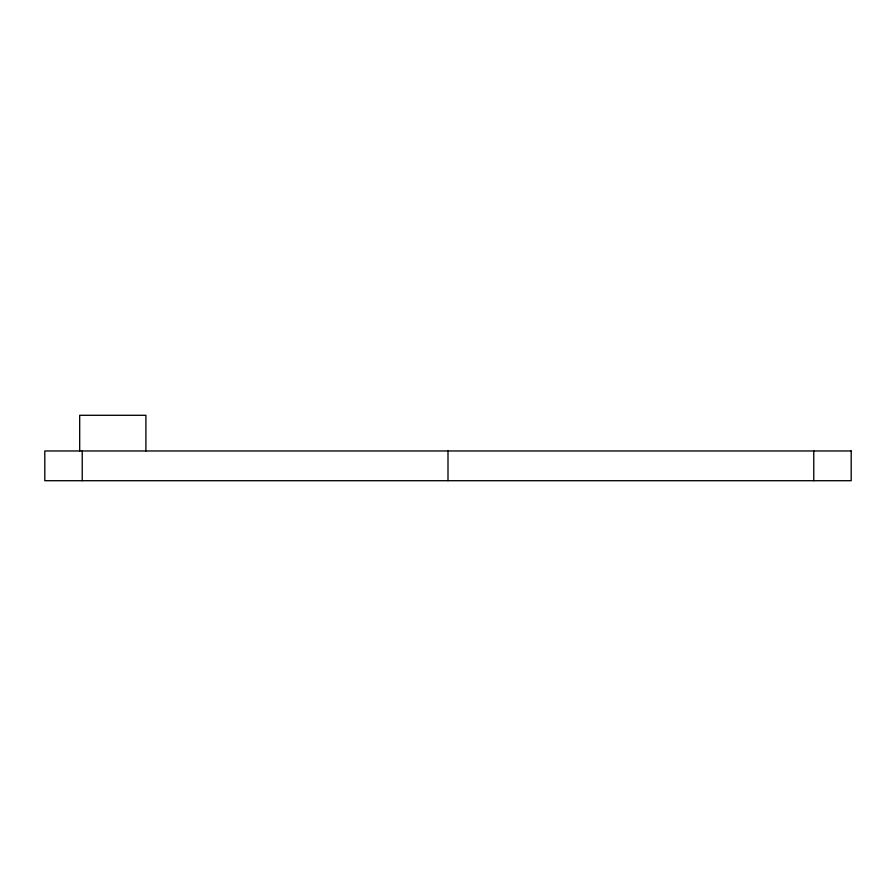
<?xml version="1.0" encoding="UTF-8"?>
<svg xmlns="http://www.w3.org/2000/svg" width="896" height="896" viewBox="0 0 896 896"><rect width="100%" height="100%" fill="white"/><g stroke="black" fill="none" stroke-linecap="round" stroke-linejoin="round"><path stroke-width="1.34" d="M813.77 450.968L813.77 480.704M448 450.968L448 480.704M145.902 450.968L145.902 415.296L79.688 415.296L79.688 450.968M82.23 450.968L82.23 480.704M851.2 450.968L44.8 450.968L44.8 480.704L851.2 480.704L851.2 450.968"/></g></svg>
